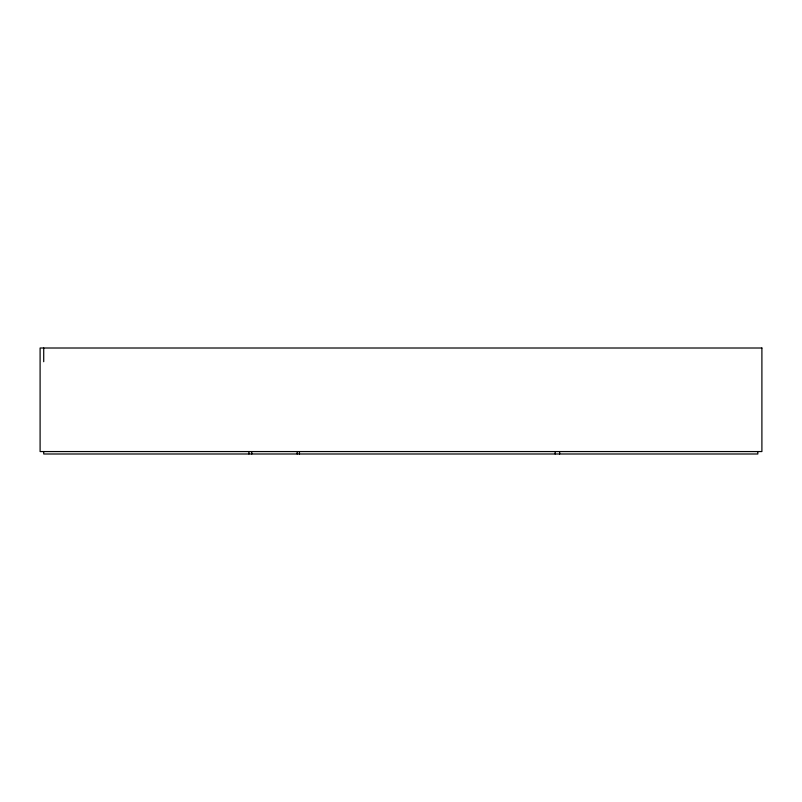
<?xml version="1.0" encoding="UTF-8"?>
<svg xmlns="http://www.w3.org/2000/svg" width="802" height="802" viewBox="0 0 802 802"><rect width="100%" height="100%" fill="white"/><g stroke="black" fill="none" stroke-linecap="round" stroke-linejoin="round"><path stroke-width="1.2" d="M757.83 451.506L757.83 453.992L43.719 453.992L43.719 451.506M559.646 451.506L559.646 453.992M555.164 451.506L555.164 453.992M299.447 451.506L299.447 453.992M297.171 451.506L297.171 453.992M251.778 451.506L251.778 453.992M248.931 451.506L248.931 453.992M43.719 348.008L43.719 361.722M761.9 348.008L40.1 348.008L40.1 451.556L761.9 451.556L761.9 348.008"/></g></svg>
